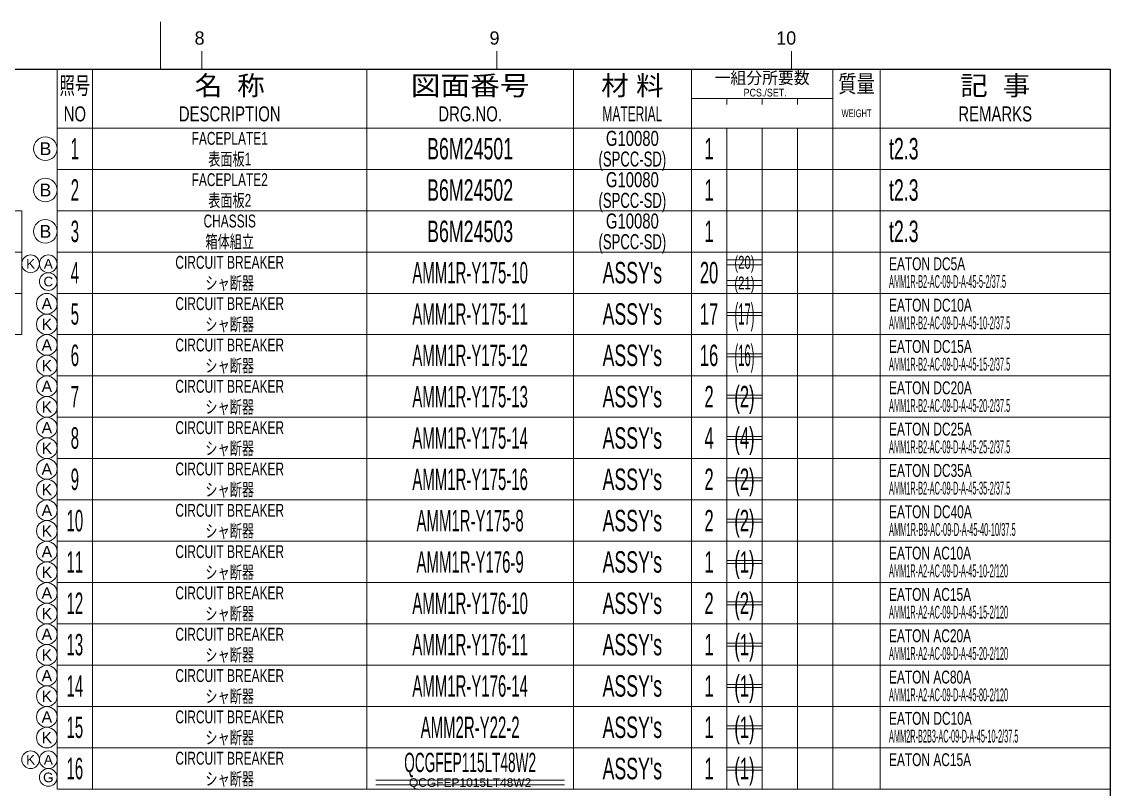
# Model space of a CAD drawing. Header units: millimetres. Extents: x 7 to 587, y 2 to 418.
# Drawn here: x 402.5 to 587, y 288 to 418 of the extents above; entities that cross this region are included whole.
import ezdxf
from ezdxf.enums import TextEntityAlignment as Align

# ---------------------------------------------------------------- set-up
doc = ezdxf.new("R2010")
doc.units = ezdxf.units.MM
for name, color, linetype in [('GR1_05', 7, 'Continuous'), ('図面枠C7M', 7, 'Continuous'), ('表題、部品表_01', 7, 'Continuous'), ('表題、部品表_02', 7, 'Continuous'), ('表題、部品表_03', 7, 'Continuous')]:
    doc.layers.add(name, color=color, linetype=linetype)
doc.styles.add('HG丸ｺﾞｼｯｸM-PRO', font='')
doc.styles.get('HG丸ｺﾞｼｯｸM-PRO').set_extended_font_data('HG丸ｺﾞｼｯｸM-PRO')

# ---------------------------------------------------------------- blocks, each defined once
blk = doc.blocks.new('BLKF023')
at = {"layer": '図面枠C7M', "color": 4, "linetype": 'Continuous', "lineweight": 13}
for p, q in [((426, 410), (426, 418)), ((433, 413), (433, 410)), ((483, 413), (483, 410)), ((533, 413), (533, 410)), ((585, 393), (587, 393)), ((585, 386), (587, 386)), ((585, 379), (587, 379)), ((585, 372), (587, 372)), ((585, 365), (587, 365)), ((585, 358), (587, 358)), ((585, 351), (587, 351)), ((585, 344), (587, 344)), ((585, 337), (587, 337)), ((585, 330), (587, 330)), ((585, 323), (587, 323)), ((585, 316), (587, 316)), ((585, 309), (587, 309)), ((585, 302), (587, 302)), ((585, 295), (587, 295))]:
    blk.add_line(p, q, dxfattribs=at)
at = {"layer": '図面枠C7M', "color": 2, "linetype": 'Continuous', "lineweight": 25}
for p, q in [((33, 410), (587, 410)), ((587, 410), (587, 10))]:
    blk.add_line(p, q, dxfattribs=at)
at = {"layer": '図面枠C7M', "color": 4, "linetype": 'Continuous', "lineweight": 13, "style": 'HG丸ｺﾞｼｯｸM-PRO', "width": 1.003994}
for s, height, p in [('8', 2.25, (431.8, 413.45)), ('9', 2.25, (481.8, 413.45)), ('10', 2.255, (530.4, 413.45))]:
    blk.add_text(s, height=height, dxfattribs=at).set_placement(p, align=Align.BOTTOM_LEFT)
blk = doc.blocks.new('BLKF028')
at = {"layer": '表題、部品表_01', "color": 4, "linetype": 'Continuous', "lineweight": 13}
for p, q in [((408.5, 410), (408.5, 400)), ((408.5, 410), (587, 410)), ((414.5, 410), (414.5, 400)), ((461, 410), (461, 400)), ((496, 410), (496, 400)), ((516, 410), (516, 400)), ((540, 410), (540, 400)), ((548, 410), (548, 400)), ((587, 410), (587, 400)), ((516, 405), (540, 405)), ((522, 404), (522, 405)), ((528, 405), (528, 404)), ((534, 405), (534, 404)), ((408.5, 400), (587, 400))]:
    blk.add_line(p, q, dxfattribs=at)
at = {"layer": '表題、部品表_01', "color": 3, "linetype": 'Continuous', "lineweight": 35, "style": 'HG丸ｺﾞｼｯｸM-PRO'}
for s, height, width, p in [('一組分所要数', 2.036, 0.966638, (528, 408.5)), ('照号', 2.909, 0.651535, (411.5, 407.2)), ('名  称', 3.273, 1.042426, (437.75, 407.2)), ('図面番号', 3.273, 1.127518, (478.5, 407.2)), ('材 料', 3.273, 1.042439, (506, 407.2)), ('質量', 2.909, 0.781842, (544, 407.5)), ('記  事', 3.273, 1.042426, (567.5, 407.2)), ('PCS./SET.', 1.309, 0.862935, (528.5, 406)), ('NO', 2.545, 0.740841, (411.5, 402.4)), ('DESCRIPTION', 2.5455, 0.741365, (437.75, 402.4)), ('DRG.NO.', 2.545, 0.741189, (478.5, 402.4)), ('MATERIAL', 2.545, 0.594756, (506, 402.4)), ('WEIGHT', 1.309, 0.635507, (544, 402.5)), ('REMARKS', 2.545, 0.742803, (567.5, 402.4))]:
    blk.add_text(s, height=height, dxfattribs=dict(at, width=width)).set_placement(p, align=Align.MIDDLE_CENTER)
blk = doc.blocks.new('BLKF027')
at = {"layer": '表題、部品表_01', "color": 3, "linetype": 'Continuous', "lineweight": 13}
blk.add_blockref('BLKF028', (0, 0), dxfattribs=at)
blk = doc.blocks.new('BLKF029')
at = {"layer": '表題、部品表_02', "color": 4, "linetype": 'Continuous', "lineweight": 13}
for p, q in [((408.5, 365), (408.5, 358)), ((408.5, 365), (587, 365)), ((414.5, 365), (414.5, 358)), ((461, 365), (461, 358)), ((496, 365), (496, 358)), ((516, 365), (516, 358)), ((522, 365), (522, 358)), ((528, 365), (528, 358)), ((534, 358), (534, 365)), ((540, 365), (540, 358)), ((548, 365), (548, 358)), ((587, 365), (587, 358)), ((408.5, 358), (587, 358))]:
    blk.add_line(p, q, dxfattribs=at)
blk = doc.blocks.new('BLKF031')
at = {"layer": '表題、部品表_02', "color": 4, "linetype": 'Continuous', "lineweight": 13}
for p, q in [((408.5, 358), (408.5, 351)), ((408.5, 358), (587, 358)), ((414.5, 358), (414.5, 351)), ((461, 358), (461, 351)), ((496, 358), (496, 351)), ((516, 358), (516, 351)), ((522, 358), (522, 351)), ((528, 358), (528, 351)), ((534, 351), (534, 358)), ((540, 358), (540, 351)), ((548, 358), (548, 351)), ((587, 358), (587, 351)), ((408.5, 351), (587, 351))]:
    blk.add_line(p, q, dxfattribs=at)
blk = doc.blocks.new('BLKF033')
at = {"layer": '表題、部品表_02', "color": 4, "linetype": 'Continuous', "lineweight": 13}
for p, q in [((408.5, 302), (408.5, 295)), ((408.5, 302), (587, 302)), ((414.5, 302), (414.5, 295)), ((461, 302), (461, 295)), ((496, 302), (496, 295)), ((516, 302), (516, 295)), ((522, 302), (522, 295)), ((528, 302), (528, 295)), ((534, 295), (534, 302)), ((540, 302), (540, 295)), ((548, 302), (548, 295)), ((587, 302), (587, 295)), ((408.5, 295), (587, 295))]:
    blk.add_line(p, q, dxfattribs=at)
blk = doc.blocks.new('BLKF034')
at = {"layer": '表題、部品表_02', "color": 4, "linetype": 'Continuous', "lineweight": 13}
for p, q in [((408.5, 316), (408.5, 309)), ((408.5, 316), (587, 316)), ((414.5, 316), (414.5, 309)), ((461, 316), (461, 309)), ((496, 316), (496, 309)), ((516, 316), (516, 309)), ((522, 316), (522, 309)), ((528, 316), (528, 309)), ((534, 309), (534, 316)), ((540, 316), (540, 309)), ((548, 316), (548, 309)), ((587, 316), (587, 309)), ((408.5, 309), (587, 309))]:
    blk.add_line(p, q, dxfattribs=at)
blk = doc.blocks.new('BLKF036')
at = {"layer": '表題、部品表_02', "color": 4, "linetype": 'Continuous', "lineweight": 13}
for p, q in [((408.5, 295), (408.5, 288)), ((408.5, 295), (587, 295)), ((414.5, 295), (414.5, 288)), ((461, 295), (461, 288)), ((496, 295), (496, 288)), ((516, 295), (516, 288)), ((522, 295), (522, 288)), ((528, 295), (528, 288)), ((534, 288), (534, 295)), ((540, 295), (540, 288)), ((548, 295), (548, 288)), ((587, 295), (587, 288)), ((408.5, 288), (587, 288))]:
    blk.add_line(p, q, dxfattribs=at)
blk = doc.blocks.new('BLKF038')
at = {"layer": '表題、部品表_02', "color": 4, "linetype": 'Continuous', "lineweight": 13}
for p, q in [((408.5, 323), (408.5, 316)), ((408.5, 323), (587, 323)), ((414.5, 323), (414.5, 316)), ((461, 323), (461, 316)), ((496, 323), (496, 316)), ((516, 323), (516, 316)), ((522, 323), (522, 316)), ((528, 323), (528, 316)), ((534, 316), (534, 323)), ((540, 323), (540, 316)), ((548, 323), (548, 316)), ((587, 323), (587, 316)), ((408.5, 316), (587, 316))]:
    blk.add_line(p, q, dxfattribs=at)
blk = doc.blocks.new('BLKF040')
at = {"layer": '表題、部品表_02', "color": 4, "linetype": 'Continuous', "lineweight": 13}
for p, q in [((408.5, 344), (408.5, 337)), ((408.5, 344), (587, 344)), ((414.5, 344), (414.5, 337)), ((461, 344), (461, 337)), ((496, 344), (496, 337)), ((516, 344), (516, 337)), ((522, 344), (522, 337)), ((528, 344), (528, 337)), ((534, 337), (534, 344)), ((540, 344), (540, 337)), ((548, 344), (548, 337)), ((587, 344), (587, 337)), ((408.5, 337), (587, 337))]:
    blk.add_line(p, q, dxfattribs=at)
blk = doc.blocks.new('BLKF044')
at = {"layer": '表題、部品表_02', "color": 4, "linetype": 'Continuous', "lineweight": 13}
for p, q in [((408.5, 337), (408.5, 330)), ((408.5, 337), (587, 337)), ((414.5, 337), (414.5, 330)), ((461, 337), (461, 330)), ((496, 337), (496, 330)), ((516, 337), (516, 330)), ((522, 337), (522, 330)), ((528, 337), (528, 330)), ((534, 330), (534, 337)), ((540, 337), (540, 330)), ((548, 337), (548, 330)), ((587, 337), (587, 330)), ((408.5, 330), (587, 330))]:
    blk.add_line(p, q, dxfattribs=at)
blk = doc.blocks.new('BLKF046')
at = {"layer": '表題、部品表_02', "color": 4, "linetype": 'Continuous', "lineweight": 13}
for p, q in [((408.5, 330), (408.5, 323)), ((408.5, 330), (587, 330)), ((414.5, 330), (414.5, 323)), ((461, 330), (461, 323)), ((496, 330), (496, 323)), ((516, 330), (516, 323)), ((522, 330), (522, 323)), ((528, 330), (528, 323)), ((534, 323), (534, 330)), ((540, 330), (540, 323)), ((548, 330), (548, 323)), ((587, 330), (587, 323)), ((408.5, 323), (587, 323))]:
    blk.add_line(p, q, dxfattribs=at)
blk = doc.blocks.new('BLKF057')
at = {"layer": '表題、部品表_02', "color": 4, "linetype": 'Continuous', "lineweight": 13}
for p, q in [((408.5, 351), (408.5, 344)), ((408.5, 351), (587, 351)), ((414.5, 351), (414.5, 344)), ((461, 351), (461, 344)), ((496, 351), (496, 344)), ((516, 351), (516, 344)), ((522, 351), (522, 344)), ((528, 351), (528, 344)), ((534, 344), (534, 351)), ((540, 351), (540, 344)), ((548, 351), (548, 344)), ((587, 351), (587, 344)), ((408.5, 344), (587, 344))]:
    blk.add_line(p, q, dxfattribs=at)
blk = doc.blocks.new('BLKF059')
at = {"layer": '表題、部品表_02', "color": 4, "linetype": 'Continuous', "lineweight": 13}
for p, q in [((408.5, 309), (408.5, 302)), ((408.5, 309), (587, 309)), ((414.5, 309), (414.5, 302)), ((461, 309), (461, 302)), ((496, 309), (496, 302)), ((516, 309), (516, 302)), ((522, 309), (522, 302)), ((528, 309), (528, 302)), ((534, 302), (534, 309)), ((540, 309), (540, 302)), ((548, 309), (548, 302)), ((587, 309), (587, 302)), ((408.5, 302), (587, 302))]:
    blk.add_line(p, q, dxfattribs=at)
blk = doc.blocks.new('BLKF063')
at = {"layer": '表題、部品表_02', "color": 4, "linetype": 'Continuous', "lineweight": 13}
for p, q in [((408.5, 386), (408.5, 379)), ((408.5, 386), (587, 386)), ((414.5, 386), (414.5, 379)), ((461, 386), (461, 379)), ((496, 386), (496, 379)), ((516, 386), (516, 379)), ((522, 386), (522, 379)), ((528, 386), (528, 379)), ((534, 379), (534, 386)), ((540, 386), (540, 379)), ((548, 386), (548, 379)), ((587, 386), (587, 379)), ((408.5, 379), (587, 379))]:
    blk.add_line(p, q, dxfattribs=at)
blk = doc.blocks.new('BLKF065')
at = {"layer": '表題、部品表_02', "color": 4, "linetype": 'Continuous', "lineweight": 13}
for p, q in [((408.5, 400), (408.5, 393)), ((408.5, 400), (587, 400)), ((414.5, 400), (414.5, 393)), ((461, 400), (461, 393)), ((496, 400), (496, 393)), ((516, 400), (516, 393)), ((522, 400), (522, 393)), ((528, 400), (528, 393)), ((534, 393), (534, 400)), ((540, 400), (540, 393)), ((548, 400), (548, 393)), ((587, 400), (587, 393)), ((408.5, 393), (587, 393))]:
    blk.add_line(p, q, dxfattribs=at)
blk = doc.blocks.new('BLKF067')
at = {"layer": '表題、部品表_02', "color": 4, "linetype": 'Continuous', "lineweight": 13}
for p, q in [((408.5, 379), (408.5, 372)), ((408.5, 379), (587, 379)), ((414.5, 379), (414.5, 372)), ((461, 379), (461, 372)), ((496, 379), (496, 372)), ((516, 379), (516, 372)), ((522, 379), (522, 372)), ((528, 379), (528, 372)), ((534, 372), (534, 379)), ((540, 379), (540, 372)), ((548, 379), (548, 372)), ((587, 379), (587, 372)), ((408.5, 372), (587, 372))]:
    blk.add_line(p, q, dxfattribs=at)
blk = doc.blocks.new('BLKF069')
at = {"layer": '表題、部品表_02', "color": 4, "linetype": 'Continuous', "lineweight": 13}
for p, q in [((408.5, 393), (408.5, 386)), ((408.5, 393), (587, 393)), ((414.5, 393), (414.5, 386)), ((461, 393), (461, 386)), ((496, 393), (496, 386)), ((516, 393), (516, 386)), ((522, 393), (522, 386)), ((528, 393), (528, 386)), ((534, 386), (534, 393)), ((540, 393), (540, 386)), ((548, 393), (548, 386)), ((587, 393), (587, 386)), ((408.5, 386), (587, 386))]:
    blk.add_line(p, q, dxfattribs=at)
blk = doc.blocks.new('BLKF071')
at = {"layer": '表題、部品表_02', "color": 4, "linetype": 'Continuous', "lineweight": 13}
for p, q in [((408.5, 372), (408.5, 365)), ((408.5, 372), (587, 372)), ((414.5, 372), (414.5, 365)), ((461, 372), (461, 365)), ((496, 372), (496, 365)), ((516, 372), (516, 365)), ((522, 372), (522, 365)), ((528, 372), (528, 365)), ((534, 365), (534, 372)), ((540, 372), (540, 365)), ((548, 372), (548, 365)), ((587, 372), (587, 365)), ((408.5, 365), (587, 365))]:
    blk.add_line(p, q, dxfattribs=at)
blk = doc.blocks.new('BLKF095')
at = {"layer": '表題、部品表_02', "color": 4, "linetype": 'Continuous', "lineweight": 13}
for p, q in [((224, 386), (224, 379)), ((224, 386), (402.5, 386)), ((230, 386), (230, 379)), ((276.5, 386), (276.5, 379)), ((311.5, 386), (311.5, 379)), ((331.5, 386), (331.5, 379)), ((337.5, 386), (337.5, 379)), ((343.5, 386), (343.5, 379)), ((349.5, 379), (349.5, 386)), ((355.5, 386), (355.5, 379)), ((363.5, 386), (363.5, 379)), ((402.5, 386), (402.5, 379)), ((224, 379), (402.5, 379))]:
    blk.add_line(p, q, dxfattribs=at)
blk = doc.blocks.new('BLKF097')
at = {"layer": '表題、部品表_02', "color": 4, "linetype": 'Continuous', "lineweight": 13}
for p, q in [((224, 379), (224, 372)), ((224, 379), (402.5, 379)), ((230, 379), (230, 372)), ((276.5, 379), (276.5, 372)), ((311.5, 379), (311.5, 372)), ((331.5, 379), (331.5, 372)), ((337.5, 379), (337.5, 372)), ((343.5, 379), (343.5, 372)), ((349.5, 372), (349.5, 379)), ((355.5, 379), (355.5, 372)), ((363.5, 379), (363.5, 372)), ((402.5, 379), (402.5, 372)), ((224, 372), (402.5, 372))]:
    blk.add_line(p, q, dxfattribs=at)
blk = doc.blocks.new('BLKF099')
at = {"layer": '表題、部品表_02', "color": 4, "linetype": 'Continuous', "lineweight": 13}
for p, q in [((224, 372), (224, 365)), ((224, 372), (402.5, 372)), ((230, 372), (230, 365)), ((276.5, 372), (276.5, 365)), ((311.5, 372), (311.5, 365)), ((331.5, 372), (331.5, 365)), ((337.5, 372), (337.5, 365)), ((343.5, 372), (343.5, 365)), ((349.5, 365), (349.5, 372)), ((355.5, 372), (355.5, 365)), ((363.5, 372), (363.5, 365)), ((402.5, 372), (402.5, 365)), ((224, 365), (402.5, 365))]:
    blk.add_line(p, q, dxfattribs=at)
blk = doc.blocks.new('BLKF188')
at = {"layer": 'GR1_05', "color": 4, "linetype": 'Continuous', "lineweight": 13}
blk.add_circle((406.5, 396.5), 2, dxfattribs=at)
at = {"layer": 'GR1_05', "color": 4, "linetype": 'Continuous', "lineweight": 13, "style": 'HG丸ｺﾞｼｯｸM-PRO', "width": 1.04272}
blk.add_text('B', height=2.18, dxfattribs=at).set_placement((406.5, 396.5), align=Align.MIDDLE_CENTER)
blk = doc.blocks.new('BLKF189')
at = {"layer": 'GR1_05', "color": 4, "linetype": 'Continuous', "lineweight": 13}
blk.add_circle((406.5, 389.5), 2, dxfattribs=at)
at = {"layer": 'GR1_05', "color": 4, "linetype": 'Continuous', "lineweight": 13, "style": 'HG丸ｺﾞｼｯｸM-PRO', "width": 1.04272}
blk.add_text('B', height=2.18, dxfattribs=at).set_placement((406.5, 389.5), align=Align.MIDDLE_CENTER)
blk = doc.blocks.new('BLKF190')
at = {"layer": 'GR1_05', "color": 4, "linetype": 'Continuous', "lineweight": 13}
blk.add_circle((406.5, 382.5), 2, dxfattribs=at)
at = {"layer": 'GR1_05', "color": 4, "linetype": 'Continuous', "lineweight": 13, "style": 'HG丸ｺﾞｼｯｸM-PRO', "width": 1.04272}
blk.add_text('B', height=2.18, dxfattribs=at).set_placement((406.5, 382.5), align=Align.MIDDLE_CENTER)
blk = doc.blocks.new('BLKF195')
at = {"layer": 'GR1_05', "color": 4, "linetype": 'Continuous', "lineweight": 13}
blk.add_circle((407, 377), 1.5, dxfattribs=at)
at = {"layer": 'GR1_05', "color": 4, "linetype": 'Continuous', "lineweight": 13, "style": 'HG丸ｺﾞｼｯｸM-PRO', "width": 1.042301}
blk.add_text('A', height=1.64, dxfattribs=at).set_placement((407, 377), align=Align.MIDDLE_CENTER)
blk = doc.blocks.new('BLKF196')
at = {"layer": 'GR1_05', "color": 4, "linetype": 'Continuous', "lineweight": 13}
blk.add_circle((407, 374), 1.5, dxfattribs=at)
at = {"layer": 'GR1_05', "color": 4, "linetype": 'Continuous', "lineweight": 13, "style": 'HG丸ｺﾞｼｯｸM-PRO', "width": 1.042931}
blk.add_text('C', height=1.64, dxfattribs=at).set_placement((407, 374), align=Align.MIDDLE_CENTER)
blk = doc.blocks.new('BLKF229')
at = {"layer": 'GR1_05', "color": 4, "linetype": 'Continuous', "lineweight": 13}
blk.add_circle((407, 293), 1.5, dxfattribs=at)
at = {"layer": 'GR1_05', "color": 4, "linetype": 'Continuous', "lineweight": 13, "style": 'HG丸ｺﾞｼｯｸM-PRO', "width": 1.042301}
blk.add_text('A', height=1.64, dxfattribs=at).set_placement((407, 293), align=Align.MIDDLE_CENTER)
blk = doc.blocks.new('BLKF230')
at = {"layer": 'GR1_05', "color": 4, "linetype": 'Continuous', "lineweight": 13}
blk.add_circle((407, 290), 1.5, dxfattribs=at)
at = {"layer": 'GR1_05', "color": 4, "linetype": 'Continuous', "lineweight": 13, "style": 'HG丸ｺﾞｼｯｸM-PRO', "width": 1.042883}
blk.add_text('G', height=1.64, dxfattribs=at).set_placement((407, 290), align=Align.MIDDLE_CENTER)
blk = doc.blocks.new('BLKF256')
at = {"layer": 'GR1_05', "color": 4, "linetype": 'Continuous', "lineweight": 13}
blk.add_circle((404, 377), 1.5, dxfattribs=at)
at = {"layer": 'GR1_05', "color": 4, "linetype": 'Continuous', "lineweight": 13, "style": 'HG丸ｺﾞｼｯｸM-PRO', "width": 1.042301}
blk.add_text('K', height=1.64, dxfattribs=at).set_placement((404, 377), align=Align.MIDDLE_CENTER)
blk = doc.blocks.new('BLKF257')
at = {"layer": 'GR1_05', "color": 4, "linetype": 'Continuous', "lineweight": 13}
blk.add_circle((406.75, 370.25), 1.75, dxfattribs=at)
at = {"layer": 'GR1_05', "color": 4, "linetype": 'Continuous', "lineweight": 13, "style": 'HG丸ｺﾞｼｯｸM-PRO', "width": 1.042301}
blk.add_text('A', height=1.91, dxfattribs=at).set_placement((406.75, 370.25), align=Align.MIDDLE_CENTER)
blk = doc.blocks.new('BLKF258')
at = {"layer": 'GR1_05', "color": 4, "linetype": 'Continuous', "lineweight": 13}
blk.add_circle((406.75, 366.75), 1.75, dxfattribs=at)
at = {"layer": 'GR1_05', "color": 4, "linetype": 'Continuous', "lineweight": 13, "style": 'HG丸ｺﾞｼｯｸM-PRO', "width": 1.042301}
blk.add_text('K', height=1.91, dxfattribs=at).set_placement((406.75, 366.75), align=Align.MIDDLE_CENTER)
blk = doc.blocks.new('BLKF259')
at = {"layer": 'GR1_05', "color": 4, "linetype": 'Continuous', "lineweight": 13}
blk.add_circle((406.75, 363.25), 1.75, dxfattribs=at)
at = {"layer": 'GR1_05', "color": 4, "linetype": 'Continuous', "lineweight": 13, "style": 'HG丸ｺﾞｼｯｸM-PRO', "width": 1.042301}
blk.add_text('A', height=1.91, dxfattribs=at).set_placement((406.75, 363.25), align=Align.MIDDLE_CENTER)
blk = doc.blocks.new('BLKF260')
at = {"layer": 'GR1_05', "color": 4, "linetype": 'Continuous', "lineweight": 13}
blk.add_circle((406.75, 359.75), 1.75, dxfattribs=at)
at = {"layer": 'GR1_05', "color": 4, "linetype": 'Continuous', "lineweight": 13, "style": 'HG丸ｺﾞｼｯｸM-PRO', "width": 1.042301}
blk.add_text('K', height=1.91, dxfattribs=at).set_placement((406.75, 359.75), align=Align.MIDDLE_CENTER)
blk = doc.blocks.new('BLKF261')
at = {"layer": 'GR1_05', "color": 4, "linetype": 'Continuous', "lineweight": 13}
blk.add_circle((406.75, 356.25), 1.75, dxfattribs=at)
at = {"layer": 'GR1_05', "color": 4, "linetype": 'Continuous', "lineweight": 13, "style": 'HG丸ｺﾞｼｯｸM-PRO', "width": 1.042301}
blk.add_text('A', height=1.91, dxfattribs=at).set_placement((406.75, 356.25), align=Align.MIDDLE_CENTER)
blk = doc.blocks.new('BLKF262')
at = {"layer": 'GR1_05', "color": 4, "linetype": 'Continuous', "lineweight": 13}
blk.add_circle((406.75, 352.75), 1.75, dxfattribs=at)
at = {"layer": 'GR1_05', "color": 4, "linetype": 'Continuous', "lineweight": 13, "style": 'HG丸ｺﾞｼｯｸM-PRO', "width": 1.042301}
blk.add_text('K', height=1.91, dxfattribs=at).set_placement((406.75, 352.75), align=Align.MIDDLE_CENTER)
blk = doc.blocks.new('BLKF263')
at = {"layer": 'GR1_05', "color": 4, "linetype": 'Continuous', "lineweight": 13}
blk.add_circle((406.75, 349.25), 1.75, dxfattribs=at)
at = {"layer": 'GR1_05', "color": 4, "linetype": 'Continuous', "lineweight": 13, "style": 'HG丸ｺﾞｼｯｸM-PRO', "width": 1.042301}
blk.add_text('A', height=1.91, dxfattribs=at).set_placement((406.75, 349.25), align=Align.MIDDLE_CENTER)
blk = doc.blocks.new('BLKF264')
at = {"layer": 'GR1_05', "color": 4, "linetype": 'Continuous', "lineweight": 13}
blk.add_circle((406.75, 345.75), 1.75, dxfattribs=at)
at = {"layer": 'GR1_05', "color": 4, "linetype": 'Continuous', "lineweight": 13, "style": 'HG丸ｺﾞｼｯｸM-PRO', "width": 1.042301}
blk.add_text('K', height=1.91, dxfattribs=at).set_placement((406.75, 345.75), align=Align.MIDDLE_CENTER)
blk = doc.blocks.new('BLKF265')
at = {"layer": 'GR1_05', "color": 4, "linetype": 'Continuous', "lineweight": 13}
blk.add_circle((406.75, 342.25), 1.75, dxfattribs=at)
at = {"layer": 'GR1_05', "color": 4, "linetype": 'Continuous', "lineweight": 13, "style": 'HG丸ｺﾞｼｯｸM-PRO', "width": 1.042301}
blk.add_text('A', height=1.91, dxfattribs=at).set_placement((406.75, 342.25), align=Align.MIDDLE_CENTER)
blk = doc.blocks.new('BLKF266')
at = {"layer": 'GR1_05', "color": 4, "linetype": 'Continuous', "lineweight": 13}
blk.add_circle((406.75, 338.75), 1.75, dxfattribs=at)
at = {"layer": 'GR1_05', "color": 4, "linetype": 'Continuous', "lineweight": 13, "style": 'HG丸ｺﾞｼｯｸM-PRO', "width": 1.042301}
blk.add_text('K', height=1.91, dxfattribs=at).set_placement((406.75, 338.75), align=Align.MIDDLE_CENTER)
blk = doc.blocks.new('BLKF267')
at = {"layer": 'GR1_05', "color": 4, "linetype": 'Continuous', "lineweight": 13}
blk.add_circle((406.75, 335.25), 1.75, dxfattribs=at)
at = {"layer": 'GR1_05', "color": 4, "linetype": 'Continuous', "lineweight": 13, "style": 'HG丸ｺﾞｼｯｸM-PRO', "width": 1.042301}
blk.add_text('A', height=1.91, dxfattribs=at).set_placement((406.75, 335.25), align=Align.MIDDLE_CENTER)
blk = doc.blocks.new('BLKF268')
at = {"layer": 'GR1_05', "color": 4, "linetype": 'Continuous', "lineweight": 13}
blk.add_circle((406.75, 331.75), 1.75, dxfattribs=at)
at = {"layer": 'GR1_05', "color": 4, "linetype": 'Continuous', "lineweight": 13, "style": 'HG丸ｺﾞｼｯｸM-PRO', "width": 1.042301}
blk.add_text('K', height=1.91, dxfattribs=at).set_placement((406.75, 331.75), align=Align.MIDDLE_CENTER)
blk = doc.blocks.new('BLKF269')
at = {"layer": 'GR1_05', "color": 4, "linetype": 'Continuous', "lineweight": 13}
blk.add_circle((406.75, 328.25), 1.75, dxfattribs=at)
at = {"layer": 'GR1_05', "color": 4, "linetype": 'Continuous', "lineweight": 13, "style": 'HG丸ｺﾞｼｯｸM-PRO', "width": 1.042301}
blk.add_text('A', height=1.91, dxfattribs=at).set_placement((406.75, 328.25), align=Align.MIDDLE_CENTER)
blk = doc.blocks.new('BLKF270')
at = {"layer": 'GR1_05', "color": 4, "linetype": 'Continuous', "lineweight": 13}
blk.add_circle((406.75, 324.75), 1.75, dxfattribs=at)
at = {"layer": 'GR1_05', "color": 4, "linetype": 'Continuous', "lineweight": 13, "style": 'HG丸ｺﾞｼｯｸM-PRO', "width": 1.042301}
blk.add_text('K', height=1.91, dxfattribs=at).set_placement((406.75, 324.75), align=Align.MIDDLE_CENTER)
blk = doc.blocks.new('BLKF271')
at = {"layer": 'GR1_05', "color": 4, "linetype": 'Continuous', "lineweight": 13}
blk.add_circle((406.75, 321.25), 1.75, dxfattribs=at)
at = {"layer": 'GR1_05', "color": 4, "linetype": 'Continuous', "lineweight": 13, "style": 'HG丸ｺﾞｼｯｸM-PRO', "width": 1.042301}
blk.add_text('A', height=1.91, dxfattribs=at).set_placement((406.75, 321.25), align=Align.MIDDLE_CENTER)
blk = doc.blocks.new('BLKF272')
at = {"layer": 'GR1_05', "color": 4, "linetype": 'Continuous', "lineweight": 13}
blk.add_circle((406.75, 317.75), 1.75, dxfattribs=at)
at = {"layer": 'GR1_05', "color": 4, "linetype": 'Continuous', "lineweight": 13, "style": 'HG丸ｺﾞｼｯｸM-PRO', "width": 1.042301}
blk.add_text('K', height=1.91, dxfattribs=at).set_placement((406.75, 317.75), align=Align.MIDDLE_CENTER)
blk = doc.blocks.new('BLKF273')
at = {"layer": 'GR1_05', "color": 4, "linetype": 'Continuous', "lineweight": 13}
blk.add_circle((406.75, 314.25), 1.75, dxfattribs=at)
at = {"layer": 'GR1_05', "color": 4, "linetype": 'Continuous', "lineweight": 13, "style": 'HG丸ｺﾞｼｯｸM-PRO', "width": 1.042301}
blk.add_text('A', height=1.91, dxfattribs=at).set_placement((406.75, 314.25), align=Align.MIDDLE_CENTER)
blk = doc.blocks.new('BLKF274')
at = {"layer": 'GR1_05', "color": 4, "linetype": 'Continuous', "lineweight": 13}
blk.add_circle((406.75, 310.75), 1.75, dxfattribs=at)
at = {"layer": 'GR1_05', "color": 4, "linetype": 'Continuous', "lineweight": 13, "style": 'HG丸ｺﾞｼｯｸM-PRO', "width": 1.042301}
blk.add_text('K', height=1.91, dxfattribs=at).set_placement((406.75, 310.75), align=Align.MIDDLE_CENTER)
blk = doc.blocks.new('BLKF275')
at = {"layer": 'GR1_05', "color": 4, "linetype": 'Continuous', "lineweight": 13}
blk.add_circle((406.75, 307.25), 1.75, dxfattribs=at)
at = {"layer": 'GR1_05', "color": 4, "linetype": 'Continuous', "lineweight": 13, "style": 'HG丸ｺﾞｼｯｸM-PRO', "width": 1.042301}
blk.add_text('A', height=1.91, dxfattribs=at).set_placement((406.75, 307.25), align=Align.MIDDLE_CENTER)
blk = doc.blocks.new('BLKF276')
at = {"layer": 'GR1_05', "color": 4, "linetype": 'Continuous', "lineweight": 13}
blk.add_circle((406.75, 303.75), 1.75, dxfattribs=at)
at = {"layer": 'GR1_05', "color": 4, "linetype": 'Continuous', "lineweight": 13, "style": 'HG丸ｺﾞｼｯｸM-PRO', "width": 1.042301}
blk.add_text('K', height=1.91, dxfattribs=at).set_placement((406.75, 303.75), align=Align.MIDDLE_CENTER)
blk = doc.blocks.new('BLKF277')
at = {"layer": 'GR1_05', "color": 4, "linetype": 'Continuous', "lineweight": 13}
blk.add_circle((406.75, 300.25), 1.75, dxfattribs=at)
at = {"layer": 'GR1_05', "color": 4, "linetype": 'Continuous', "lineweight": 13, "style": 'HG丸ｺﾞｼｯｸM-PRO', "width": 1.042301}
blk.add_text('A', height=1.91, dxfattribs=at).set_placement((406.75, 300.25), align=Align.MIDDLE_CENTER)
blk = doc.blocks.new('BLKF278')
at = {"layer": 'GR1_05', "color": 4, "linetype": 'Continuous', "lineweight": 13}
blk.add_circle((406.75, 296.75), 1.75, dxfattribs=at)
at = {"layer": 'GR1_05', "color": 4, "linetype": 'Continuous', "lineweight": 13, "style": 'HG丸ｺﾞｼｯｸM-PRO', "width": 1.042301}
blk.add_text('K', height=1.91, dxfattribs=at).set_placement((406.75, 296.75), align=Align.MIDDLE_CENTER)
blk = doc.blocks.new('BLKF279')
at = {"layer": 'GR1_05', "color": 4, "linetype": 'Continuous', "lineweight": 13}
blk.add_circle((404, 293), 1.5, dxfattribs=at)
at = {"layer": 'GR1_05', "color": 4, "linetype": 'Continuous', "lineweight": 13, "style": 'HG丸ｺﾞｼｯｸM-PRO', "width": 1.042301}
blk.add_text('K', height=1.64, dxfattribs=at).set_placement((404, 293), align=Align.MIDDLE_CENTER)

msp = doc.modelspace()

# ---------------------------------------------------------------- linework, layer by layer
at = {"layer": 'GR1_05', "color": 4, "linetype": 'Continuous', "lineweight": 13}
for p, q in [((522, 377.65), (528, 377.65)), ((522, 376.85), (528, 376.85)), ((522, 374.15), (528, 374.15)), ((522, 373.35), (528, 373.35)), ((522, 368.75), (528, 368.75)), ((522, 368.25), (528, 368.25)), ((522, 361.75), (528, 361.75)), ((522, 361.25), (528, 361.25)), ((522, 354.75), (528, 354.75)), ((522, 354.25), (528, 354.25)), ((522, 347.75), (528, 347.75)), ((522, 347.25), (528, 347.25)), ((522, 340.75), (528, 340.75)), ((522, 340.25), (528, 340.25)), ((522, 333.75), (528, 333.75)), ((522, 333.25), (528, 333.25)), ((522, 326.75), (528, 326.75)), ((522, 326.25), (528, 326.25)), ((522, 319.75), (528, 319.75)), ((522, 319.25), (528, 319.25)), ((522, 312.75), (528, 312.75)), ((522, 312.25), (528, 312.25)), ((522, 305.75), (528, 305.75)), ((522, 305.25), (528, 305.25)), ((522, 298.75), (528, 298.75)), ((522, 298.25), (528, 298.25)), ((522, 291.75), (528, 291.75)), ((522, 291.25), (528, 291.25)), ((462.5, 289.53), (494.5, 289.53)), ((462.5, 288.73), (494.5, 288.73))]:
    msp.add_line(p, q, dxfattribs=at)

# ---------------------------------------------------------------- block references
for name in ['BLKF188', 'BLKF189', 'BLKF190', 'BLKF256', 'BLKF195', 'BLKF196', 'BLKF257', 'BLKF258', 'BLKF259', 'BLKF260', 'BLKF261', 'BLKF262', 'BLKF263', 'BLKF264', 'BLKF265', 'BLKF266', 'BLKF267', 'BLKF268', 'BLKF269', 'BLKF270', 'BLKF271', 'BLKF272', 'BLKF273', 'BLKF274', 'BLKF275', 'BLKF276', 'BLKF277', 'BLKF278', 'BLKF279', 'BLKF229', 'BLKF230']:
    msp.add_blockref(name, (0, 0), dxfattribs=at)
at = {"layer": '図面枠C7M', "color": 4, "linetype": 'Continuous', "lineweight": 13}
msp.add_blockref('BLKF023', (0, 0), dxfattribs=at)
at = {"layer": '表題、部品表_01', "color": 3, "linetype": 'Continuous', "lineweight": 13}
msp.add_blockref('BLKF027', (0, 0), dxfattribs=at)
at = {"layer": '表題、部品表_02', "color": 4, "linetype": 'Continuous', "lineweight": 13}
for name in ['BLKF065', 'BLKF069', 'BLKF095', 'BLKF063', 'BLKF097', 'BLKF067', 'BLKF099', 'BLKF071', 'BLKF029', 'BLKF031', 'BLKF057', 'BLKF040', 'BLKF044', 'BLKF046', 'BLKF038', 'BLKF034', 'BLKF059', 'BLKF033', 'BLKF036']:
    msp.add_blockref(name, (0, 0), dxfattribs=at)

# ---------------------------------------------------------------- texts
at = {"layer": 'GR1_05', "color": 3, "linetype": 'Continuous', "lineweight": 35, "style": 'HG丸ｺﾞｼｯｸM-PRO'}
for s, height, width, p in [('(20)', 2.182, 0.657987, (525, 377.25)), ('(21)', 2.182, 0.657987, (525, 373.75)), ('(17)', 3.636, 0.391835, (525, 368.5)), ('(16)', 3.636, 0.391835, (525, 361.5)), ('(2)', 3.636, 0.576968, (525, 354.5)), ('(4)', 3.636, 0.576968, (525, 347.5)), ('(2)', 3.636, 0.576968, (525, 340.5)), ('(2)', 3.636, 0.576968, (525, 333.5)), ('(1)', 3.636, 0.576968, (525, 326.5)), ('(2)', 3.636, 0.576968, (525, 319.5)), ('(1)', 3.636, 0.576968, (525, 312.5)), ('(1)', 3.636, 0.576968, (525, 305.5)), ('(1)', 3.636, 0.576968, (525, 298.5)), ('(1)', 3.636, 0.576968, (525, 291.5)), ('QCGFEP1015LT48W2', 1.4545, 1.042525, (478.5, 289.13))]:
    msp.add_text(s, height=height, dxfattribs=dict(at, width=width)).set_placement(p, align=Align.MIDDLE_CENTER)
at = {"layer": '表題、部品表_03', "color": 3, "linetype": 'Continuous', "lineweight": 35, "style": 'HG丸ｺﾞｼｯｸM-PRO'}
for s, height, width, p in [('FACEPLATE1', 2.182, 0.692396, (437.75, 398.25)), ('G10080', 2.545, 0.740408, (506, 398.25)), ('1', 3.64, 0.521199, (411.5, 396.5)), ('B6M24501', 3.636, 0.619614, (478.5, 396.5)), ('1', 3.64, 0.576062, (519, 396.5)), ('表面板1', 2.182, 0.692062, (437.75, 394.75)), ('(SPCC-SD)', 2.545, 0.652377, (506, 394.75)), ('2', 3.64, 0.521199, (411.5, 389.5)), ('FACEPLATE2', 2.182, 0.692396, (437.75, 391.25)), ('B6M24502', 3.636, 0.619614, (478.5, 389.5)), ('G10080', 2.545, 0.740408, (506, 391.25)), ('1', 3.64, 0.576062, (519, 389.5)), ('表面板2', 2.182, 0.692062, (437.75, 387.75)), ('(SPCC-SD)', 2.545, 0.652377, (506, 387.75)), ('3', 3.64, 0.521199, (411.5, 382.5)), ('CHASSIS', 2.182, 0.692411, (437.75, 384.25)), ('B6M24503', 3.636, 0.619614, (478.5, 382.5)), ('G10080', 2.545, 0.740408, (506, 384.25)), ('1', 3.64, 0.576062, (519, 382.5)), ('箱体組立', 2.182, 0.692256, (437.75, 380.75)), ('(SPCC-SD)', 2.545, 0.652377, (506, 380.75)), ('CIRCUIT BREAKER', 2.1818, 0.693165, (437.75, 377.25)), ('4', 3.64, 0.521199, (411.5, 375.5)), ('AMM1R-Y175-10', 3.6364, 0.521346, (478.5, 375.5)), ("ASSY's", 3.636, 0.617769, (506, 375.5)), ('20', 3.636, 0.576062, (519, 375.5)), ('シャ断器', 2.182, 0.692256, (437.75, 373.75)), ('CIRCUIT BREAKER', 2.1818, 0.693165, (437.75, 370.25)), ('5', 3.64, 0.521199, (411.5, 368.5)), ('AMM1R-Y175-11', 3.6364, 0.521346, (478.5, 368.5)), ("ASSY's", 3.636, 0.617769, (506, 368.5)), ('17', 3.636, 0.576062, (519, 368.5)), ('シャ断器', 2.182, 0.692256, (437.75, 366.75)), ('CIRCUIT BREAKER', 2.1818, 0.693165, (437.75, 363.25)), ('6', 3.64, 0.521199, (411.5, 361.5)), ('AMM1R-Y175-12', 3.6364, 0.521346, (478.5, 361.5)), ("ASSY's", 3.636, 0.617769, (506, 361.5)), ('16', 3.636, 0.576062, (519, 361.5)), ('シャ断器', 2.182, 0.692256, (437.75, 359.75)), ('7', 3.64, 0.521199, (411.5, 354.5)), ('CIRCUIT BREAKER', 2.1818, 0.693165, (437.75, 356.25)), ('AMM1R-Y175-13', 3.6364, 0.521346, (478.5, 354.5)), ("ASSY's", 3.636, 0.617769, (506, 354.5)), ('2', 3.64, 0.576062, (519, 354.5)), ('シャ断器', 2.182, 0.692256, (437.75, 352.75)), ('8', 3.64, 0.521199, (411.5, 347.5)), ('CIRCUIT BREAKER', 2.1818, 0.693165, (437.75, 349.25)), ('AMM1R-Y175-14', 3.6364, 0.521346, (478.5, 347.5)), ("ASSY's", 3.636, 0.617769, (506, 347.5)), ('4', 3.64, 0.576062, (519, 347.5)), ('シャ断器', 2.182, 0.692256, (437.75, 345.75)), ('CIRCUIT BREAKER', 2.1818, 0.693165, (437.75, 342.25)), ('9', 3.64, 0.521199, (411.5, 340.5)), ('AMM1R-Y175-16', 3.6364, 0.521346, (478.5, 340.5)), ("ASSY's", 3.636, 0.617769, (506, 340.5)), ('2', 3.64, 0.576062, (519, 340.5)), ('シャ断器', 2.182, 0.692256, (437.75, 338.75)), ('CIRCUIT BREAKER', 2.1818, 0.693165, (437.75, 335.25)), ('10', 3.636, 0.521199, (411.5, 333.5)), ('AMM1R-Y175-8', 3.6364, 0.521358, (478.5, 333.5)), ("ASSY's", 3.636, 0.617769, (506, 333.5)), ('2', 3.64, 0.576062, (519, 333.5)), ('シャ断器', 2.182, 0.692256, (437.75, 331.75)), ('CIRCUIT BREAKER', 2.1818, 0.693165, (437.75, 328.25)), ('11', 3.636, 0.521199, (411.5, 326.5)), ('AMM1R-Y176-9', 3.6364, 0.521358, (478.5, 326.5)), ("ASSY's", 3.636, 0.617769, (506, 326.5)), ('1', 3.64, 0.576062, (519, 326.5)), ('シャ断器', 2.182, 0.692256, (437.75, 324.75)), ('12', 3.636, 0.521199, (411.5, 319.5)), ('CIRCUIT BREAKER', 2.1818, 0.693165, (437.75, 321.25)), ('AMM1R-Y176-10', 3.6364, 0.521346, (478.5, 319.5)), ("ASSY's", 3.636, 0.617769, (506, 319.5)), ('2', 3.64, 0.576062, (519, 319.5)), ('シャ断器', 2.182, 0.692256, (437.75, 317.75)), ('13', 3.636, 0.521199, (411.5, 312.5)), ('CIRCUIT BREAKER', 2.1818, 0.693165, (437.75, 314.25)), ('AMM1R-Y176-11', 3.6364, 0.521346, (478.5, 312.5)), ("ASSY's", 3.636, 0.617769, (506, 312.5)), ('1', 3.64, 0.576062, (519, 312.5)), ('シャ断器', 2.182, 0.692256, (437.75, 310.75)), ('CIRCUIT BREAKER', 2.1818, 0.693165, (437.75, 307.25)), ('14', 3.636, 0.521199, (411.5, 305.5)), ('AMM1R-Y176-14', 3.6364, 0.521346, (478.5, 305.5)), ("ASSY's", 3.636, 0.617769, (506, 305.5)), ('1', 3.64, 0.576062, (519, 305.5)), ('シャ断器', 2.182, 0.692256, (437.75, 303.75)), ('CIRCUIT BREAKER', 2.1818, 0.693165, (437.75, 300.25)), ('15', 3.636, 0.521199, (411.5, 298.5)), ('AMM2R-Y22-2', 3.6364, 0.521373, (478.5, 298.5)), ("ASSY's", 3.636, 0.617769, (506, 298.5)), ('1', 3.64, 0.576062, (519, 298.5)), ('シャ断器', 2.182, 0.692256, (437.75, 296.75)), ('16', 3.636, 0.521199, (411.5, 291.5)), ('CIRCUIT BREAKER', 2.1818, 0.693165, (437.75, 293.25)), ('QCGFEP115LT48W2', 3.2727, 0.528092, (478.5, 292.54)), ("ASSY's", 3.636, 0.617769, (506, 291.5)), ('1', 3.64, 0.576062, (519, 291.5)), ('シャ断器', 2.182, 0.692256, (437.75, 289.75))]:
    msp.add_text(s, height=height, dxfattribs=dict(at, width=width)).set_placement(p, align=Align.MIDDLE_CENTER)
for s, height, width, p in [('t2.3', 3.636, 0.618087, (549.5, 396.5)), ('t2.3', 3.636, 0.618087, (549.5, 389.5)), ('t2.3', 3.636, 0.618087, (549.5, 382.5)), ('EATON DC5A', 2.182, 0.692402, (549.5, 377)), ('AMM1R-B2-AC-09-D-A-45-5-2/37.5', 2.1818, 0.415901, (549.5, 374)), ('EATON DC10A', 2.1818, 0.692299, (549.5, 370)), ('AMM1R-B2-AC-09-D-A-45-10-2/37.5', 2.1818, 0.415938, (549.5, 367)), ('EATON DC15A', 2.1818, 0.692299, (549.5, 363)), ('AMM1R-B2-AC-09-D-A-45-15-2/37.5', 2.1818, 0.415938, (549.5, 360)), ('EATON DC20A', 2.1818, 0.692299, (549.5, 356)), ('AMM1R-B2-AC-09-D-A-45-20-2/37.5', 2.1818, 0.415938, (549.5, 353)), ('EATON DC25A', 2.1818, 0.692299, (549.5, 349)), ('AMM1R-B2-AC-09-D-A-45-25-2/37.5', 2.1818, 0.415938, (549.5, 346)), ('EATON DC35A', 2.1818, 0.692299, (549.5, 342)), ('AMM1R-B2-AC-09-D-A-45-35-2/37.5', 2.1818, 0.415938, (549.5, 339)), ('EATON DC40A', 2.1818, 0.692299, (549.5, 335)), ('AMM1R-B9-AC-09-D-A-45-40-10/37.5', 2.1818, 0.399664, (549.5, 332)), ('EATON AC10A', 2.1818, 0.692268, (549.5, 328)), ('AMM1R-A2-AC-09-D-A-45-10-2/120', 2.1818, 0.415806, (549.5, 325)), ('EATON AC15A', 2.1818, 0.692268, (549.5, 321)), ('AMM1R-A2-AC-09-D-A-45-15-2/120', 2.1818, 0.415806, (549.5, 318)), ('EATON AC20A', 2.1818, 0.692268, (549.5, 314)), ('AMM1R-A2-AC-09-D-A-45-20-2/120', 2.1818, 0.415806, (549.5, 311)), ('EATON AC80A', 2.1818, 0.692268, (549.5, 307)), ('AMM1R-A2-AC-09-D-A-45-80-2/120', 2.1818, 0.415806, (549.5, 304)), ('EATON DC10A', 2.1818, 0.692299, (549.5, 300)), ('AMM2R-B2B3-AC-09-D-A-45-10-2/37.5', 2.1818, 0.374007, (549.5, 297)), ('EATON AC15A', 2.1818, 0.692268, (549.5, 293))]:
    msp.add_text(s, height=height, dxfattribs=dict(at, width=width)).set_placement(p, align=Align.MIDDLE_LEFT)

doc.saveas('drawing.dxf')
